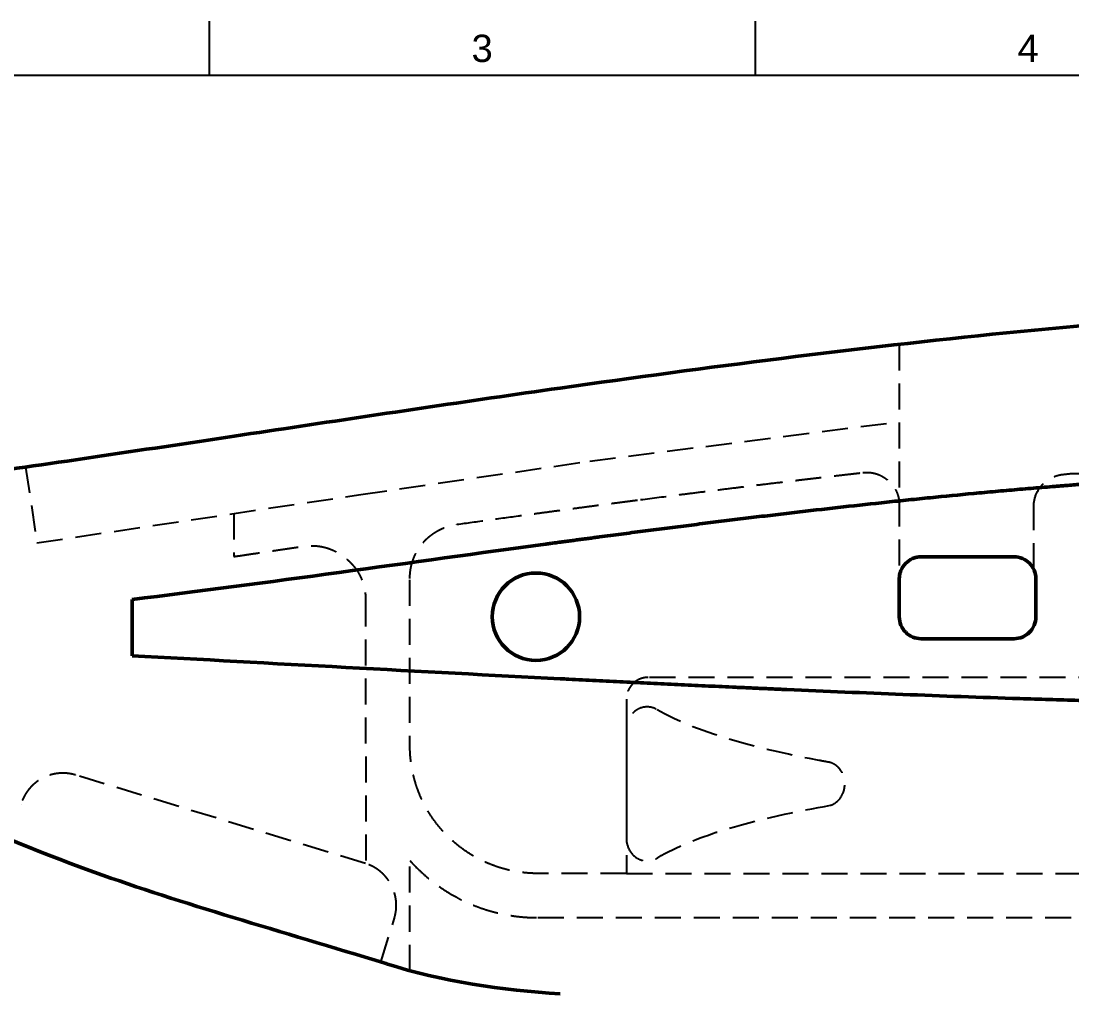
# Model space of a CAD drawing. Header units: millimetres. Extents: x 0 to 420, y 0 to 297.
# Drawn here: x 97.8 to 194, y 202.9 to 292 of the extents above; entities that cross this region are included whole.
import ezdxf
from ezdxf.enums import TextEntityAlignment as Align

# ---------------------------------------------------------------- set-up
doc = ezdxf.new("R2010")
doc.units = ezdxf.units.MM
doc.header["$LTSCALE"] = 0.75
doc.linetypes.add('HIDDEN2', pattern=[4.7625, 3.175, -1.5875])
for name, color, linetype, lineweight in [('Border', 7, 'Continuous', 25), ('Sichtbar', 7, 'Continuous', 50), ('Verdeckt', 7, 'HIDDEN2', 25)]:
    doc.layers.add(name, color=color, linetype=linetype, lineweight=lineweight)
doc.styles.add('FusionTitle', font='arial.ttf')

# ---------------------------------------------------------------- blocks, each defined once
blk = doc.blocks.new('ISO_A3_SHEET')
at = {"layer": 'Border'}
for p, q in [((115, 292), (115, 287)), ((165, 292), (165, 287)), ((410, 287), (20, 287))]:
    blk.add_line(p, q, dxfattribs=at)
at = {"layer": 'Border', "style": 'FusionTitle'}
for s, p in [('3', (140, 289.5)), ('4', (190, 289.5))]:
    blk.add_text(s, height=2.5, dxfattribs=at).set_placement(p, align=Align.MIDDLE)

msp = doc.modelspace()

# ---------------------------------------------------------------- linework, layer by layer
at = {"layer": 'Sichtbar', "extrusion": (0, 1, 2.967e-13)}
for p, q in [((188.704, 242.943, 9.494), (180.204, 242.942, 9.494)), ((178.204, 240.945, 9.494), (178.204, 237.442, 9.494)), ((190.704, 237.55, 9.494), (190.704, 240.943, 9.494)), ((190.704, 237.443, 9.494), (190.704, 237.55, 9.494)), ((180.205, 235.442, 9.494), (188.705, 235.443, 9.494))]:
    msp.add_line(p, q, dxfattribs=at)
at = {"layer": 'Sichtbar'}
msp.add_circle((144.926, 237.457, 9.494), 4, dxfattribs=at)
for points in [[(229.477, 266.157, 14.494), (201.906, 265.486, 14.494), (173.919, 262.181, 14.494), (147.144, 258.391, 14.494)], [(145.805, 244.101, 14.494), (133.928, 242.5, 14.472), (119.927, 240.481, 14.182), (107.967, 239.035, 13.105)], [(107.967, 239.035, 13.105), (107.967, 237.318, 13.105), (107.967, 235.601, 13.105), (107.967, 233.885, 13.105)], [(107.967, 233.885, 13.105), (120.259, 233.21, 14.212), (134.775, 232.406, 14.494), (147.147, 231.777, 14.494)], [(147.15, 202.912, 14.494), (141.845, 203.281, 14.494), (136.326, 204.039, 14.438), (131.237, 205.681, 14.316)]]:
    msp.add_open_spline(points, degree=3, dxfattribs=at)
for points, knots in [([(81.312, 248.838, 4.498), (81.312, 248.838, 4.858), (81.383, 248.847, 5.205), (81.665, 248.884, 5.899), (81.879, 248.911, 6.227), (82.514, 248.994, 6.973), (82.994, 249.056, 7.362), (84.472, 249.251, 8.355), (85.675, 249.411, 8.891), (89.777, 249.964, 10.423), (93.53, 250.489, 11.195), (104.475, 252.057, 13.012), (114.005, 253.493, 13.658), (130.123, 255.914, 14.366), (138.777, 257.207, 14.494), (147.144, 258.391, 14.494)], [0, 0, 0, 0, 0.216363, 0.216363, 0.44986, 0.44986, 0.806166, 0.806166, 1.526382, 1.526382, 3.46699, 3.46699, 8.309214, 8.309214, 13.420695, 13.420695, 13.420695, 13.420695]), ([(147.145, 244.281, 14.494), (147.193, 244.287, 14.494), (147.323, 244.305, 14.494), (147.535, 244.333, 14.494), (147.864, 244.377, 14.494), (148.277, 244.433, 14.494), (148.771, 244.499, 14.494), (149.266, 244.565, 14.494), (149.761, 244.63, 14.494), (150.255, 244.696, 14.494), (150.915, 244.783, 14.494), (151.741, 244.892, 14.494), (152.731, 245.022, 14.494), (153.722, 245.152, 14.494), (154.712, 245.281, 14.494), (155.704, 245.409, 14.494), (156.695, 245.536, 14.494), (158.017, 245.705, 14.494), (159.671, 245.915, 14.494), (161.656, 246.163, 14.494), (163.642, 246.407, 14.494), (165.628, 246.648, 14.494), (167.615, 246.884, 14.494), (170.266, 247.194, 14.494), (173.579, 247.569, 14.494), (176.895, 247.928, 14.494), (179.548, 248.204, 14.494), (182.2, 248.472, 14.494), (184.853, 248.727, 14.494), (187.506, 248.97, 14.494), (189.163, 249.116, 14.494), (190.49, 249.229, 14.494), (191.484, 249.312, 14.494), (192.313, 249.38, 14.494), (192.976, 249.433, 14.494), (193.527, 249.477, 14.494), (194.134, 249.524, 14.494), (195.025, 249.592, 14.494), (196.154, 249.676, 14.494), (197.526, 249.773, 14.494), (199.398, 249.9, 14.494), (201.79, 250.049, 14.494), (204.715, 250.212, 14.494), (207.708, 250.355, 14.494), (210.759, 250.478, 14.494), (213.859, 250.576, 14.494), (217.001, 250.648, 14.494), (220.174, 250.691, 14.494), (223.371, 250.701, 14.494), (226.581, 250.677, 14.494), (229.797, 250.615, 14.494), (233.01, 250.514, 14.494), (236.21, 250.369, 14.494), (239.39, 250.18, 14.494), (242.539, 249.942, 14.494), (245.649, 249.653, 14.494), (248.712, 249.311, 14.494), (251.228, 248.978, 14.494), (253.211, 248.682, 14.494), (254.673, 248.445, 14.494), (256.117, 248.193, 14.494), (257.541, 247.925, 14.494), (258.945, 247.642, 14.494), (260.326, 247.342, 14.494), (261.685, 247.025, 14.494), (263.019, 246.691, 14.494), (264.328, 246.34, 14.494), (265.19, 246.092, 14.494), (265.617, 245.964, 14.494)], [0.270529, 0.270529, 0.270529, 0.270529, 0.299223, 0.349106, 0.398993, 0.498776, 0.598573, 0.698383, 0.798206, 0.898041, 0.997888, 1.197617, 1.397391, 1.597206, 1.79706, 1.996951, 2.196875, 2.39683, 2.796822, 3.196907, 3.597065, 3.997275, 4.397517, 4.797772, 5.598241, 6.398534, 6.798569, 7.198506, 7.998018, 8.397562, 8.796942, 8.996567, 9.196145, 9.395675, 9.495421, 9.595155, 9.727357, 9.860804, 10.131319, 10.406476, 10.686052, 11.257576, 11.844117, 12.443907, 13.055189, 13.676212, 14.305235, 14.94053, 15.58038, 16.223083, 16.866954, 17.510326, 18.151555, 18.789024, 19.421142, 20.046357, 20.663158, 21.270081, 21.569403, 21.865734, 22.15891, 22.448773, 22.735169, 23.017951, 23.29698, 23.572124, 23.843259, 24.110272, 24.110272, 24.110272, 24.110272]), ([(145.805, 244.101, 14.494), (145.806, 244.101, 14.494), (145.807, 244.101, 14.494), (145.809, 244.101, 14.494), (145.814, 244.102, 14.494), (145.82, 244.103, 14.494), (145.828, 244.104, 14.494), (145.838, 244.105, 14.494), (145.851, 244.107, 14.494), (145.872, 244.11, 14.494), (145.898, 244.113, 14.494), (145.928, 244.118, 14.494), (145.959, 244.122, 14.494), (146, 244.127, 14.494), (146.052, 244.134, 14.494), (146.114, 244.142, 14.494), (146.196, 244.154, 14.494), (146.299, 244.167, 14.494), (146.423, 244.184, 14.494), (146.546, 244.201, 14.494), (146.67, 244.217, 14.494), (146.834, 244.239, 14.494), (146.993, 244.261, 14.494), (147.11, 244.276, 14.494), (147.145, 244.281, 14.494)], [0, 0, 0, 0, 0.0003891, 0.0007786, 0.0015577, 0.0031158, 0.0046739, 0.006232, 0.0093483, 0.0124645, 0.0186971, 0.0249297, 0.0311624, 0.0373952, 0.0498609, 0.0623268, 0.074793, 0.099726, 0.1246599, 0.1495947, 0.1745305, 0.1994671, 0.2493432, 0.2705294, 0.2705294, 0.2705294, 0.2705294]), ([(180.204, 242.942, 9.494), (180.068, 242.942, 9.494), (179.932, 242.928, 9.494), (179.665, 242.873, 9.494), (179.535, 242.831, 9.494), (179.169, 242.672, 9.494), (178.95, 242.52, 9.494), (178.588, 242.145, 9.494), (178.445, 241.926, 9.494), (178.233, 241.4, 9.494), (178.204, 241.139, 9.494), (178.204, 240.945, 9.494)], [-0.4168823, -0.4168823, -0.4168823, -0.4168823, -0.3653815, -0.3653815, -0.3138554, -0.3138554, -0.2142864, -0.2142864, -0.1164629, -0.1164629, 0, 0, 0, 0]), ([(190.704, 240.943, 9.494), (190.704, 241.207, 9.494), (190.652, 241.466, 9.494), (190.45, 241.951, 9.494), (190.301, 242.172, 9.494), (189.932, 242.54, 9.494), (189.715, 242.686, 9.494), (189.233, 242.89, 9.494), (188.973, 242.942, 9.494), (188.708, 242.943, 9.494), (188.704, 242.943, 9.494), (188.704, 242.943, 9.494), (188.704, 242.943, 9.494), (188.704, 242.943, 9.494), (188.704, 242.943, 9.494), (188.704, 242.943, 9.494), (188.704, 242.943, 9.494), (188.704, 242.943, 9.494)], [-0.5099413, -0.5099413, -0.5099413, -0.5099413, -0.382187, -0.382187, -0.2543902, -0.2543902, -0.1286763, -0.1286763, -0.0002167, -0.0002167, -0.0000232, -0.0000232, -0.0000168, -0.0000168, -0.0000058, -0.0000058, 0, 0, 0, 0]), ([(178.204, 237.442, 9.494), (178.204, 237.178, 9.494), (178.256, 236.919, 9.494), (178.458, 236.433, 9.494), (178.607, 236.212, 9.494), (178.976, 235.844, 9.494), (179.193, 235.698, 9.494), (179.675, 235.495, 9.494), (179.935, 235.442, 9.494), (180.201, 235.442, 9.494), (180.204, 235.442, 9.494), (180.204, 235.442, 9.494), (180.204, 235.442, 9.494), (180.205, 235.442, 9.494), (180.205, 235.442, 9.494), (180.205, 235.442, 9.494), (180.205, 235.442, 9.494), (180.205, 235.442, 9.494)], [-0.6354523, -0.6354523, -0.6354523, -0.6354523, -0.4762646, -0.4762646, -0.3170208, -0.3170208, -0.1603722, -0.1603722, -0.0002995, -0.0002995, -0.0000585, -0.0000585, -0.0000186, -0.0000186, -0.0000057, -0.0000057, 0, 0, 0, 0]), ([(188.705, 235.443, 9.494), (188.968, 235.443, 9.494), (189.227, 235.494, 9.494), (189.713, 235.697, 9.494), (189.934, 235.845, 9.494), (190.302, 236.214, 9.494), (190.448, 236.431, 9.494), (190.651, 236.913, 9.494), (190.704, 237.173, 9.494), (190.704, 237.439, 9.494), (190.704, 237.442, 9.494), (190.704, 237.443, 9.494), (190.704, 237.443, 9.494), (190.704, 237.443, 9.494), (190.704, 237.443, 9.494), (190.704, 237.443, 9.494), (190.704, 237.443, 9.494), (190.704, 237.443, 9.494)], [-0.5986098, -0.5986098, -0.5986098, -0.5986098, -0.4486872, -0.4486872, -0.29868, -0.29868, -0.1511159, -0.1511159, -0.0002995, -0.0002995, -0.0000586, -0.0000586, -0.0000186, -0.0000186, -0.0000057, -0.0000057, 0, 0, 0, 0]), ([(275.53, 232.6, 14.494), (275.53, 232.6, 14.494), (275.53, 232.6, 14.494), (275.529, 232.6, 14.494), (275.529, 232.6, 14.494), (275.529, 232.599, 14.494), (275.528, 232.599, 14.494), (275.527, 232.599, 14.494), (275.526, 232.599, 14.494), (275.525, 232.598, 14.494), (275.523, 232.598, 14.494), (275.52, 232.597, 14.494), (275.518, 232.597, 14.494), (275.515, 232.596, 14.494), (275.511, 232.595, 14.494), (275.506, 232.594, 14.494), (275.5, 232.592, 14.494), (275.492, 232.59, 14.494), (275.483, 232.588, 14.494), (275.474, 232.585, 14.494), (275.464, 232.583, 14.494), (275.452, 232.58, 14.494), (275.436, 232.575, 14.494), (275.417, 232.571, 14.494), (275.398, 232.566, 14.494), (275.38, 232.561, 14.494), (275.361, 232.556, 14.494), (275.335, 232.55, 14.494), (275.304, 232.542, 14.494), (275.265, 232.532, 14.494), (275.227, 232.523, 14.494), (275.189, 232.513, 14.494), (275.137, 232.5, 14.494), (275.072, 232.485, 14.494), (274.994, 232.466, 14.494), (274.915, 232.447, 14.494), (274.836, 232.428, 14.494), (274.756, 232.409, 14.494), (274.675, 232.391, 14.494), (274.567, 232.366, 14.494), (274.43, 232.335, 14.494), (274.264, 232.299, 14.494), (274.096, 232.262, 14.494), (273.926, 232.227, 14.494), (273.754, 232.191, 14.494), (273.52, 232.144, 14.494), (273.223, 232.085, 14.494), (272.86, 232.017, 14.494), (272.489, 231.949, 14.494), (272.111, 231.883, 14.494), (271.725, 231.818, 14.494), (271.332, 231.754, 14.494), (270.932, 231.691, 14.494), (270.385, 231.608, 14.494), (269.684, 231.507, 14.494), (268.825, 231.392, 14.494), (267.943, 231.28, 14.494), (267.038, 231.173, 14.494), (266.112, 231.07, 14.494), (265.168, 230.971, 14.494), (264.206, 230.876, 14.494), (263.227, 230.785, 14.494), (261.896, 230.667, 14.494), (260.203, 230.53, 14.494), (258.145, 230.381, 14.494), (256.059, 230.245, 14.494), (253.959, 230.122, 14.494), (251.856, 230.011, 14.494), (249.764, 229.912, 14.494), (247.694, 229.824, 14.494), (245.659, 229.746, 14.494), (243.67, 229.678, 14.494), (241.741, 229.619, 14.494), (239.884, 229.568, 14.494), (238.111, 229.526, 14.494), (236.434, 229.49, 14.494), (235.103, 229.466, 14.494), (234.095, 229.449, 14.494), (233.386, 229.438, 14.494), (232.815, 229.43, 14.494), (232.376, 229.424, 14.494), (231.942, 229.419, 14.494), (231.396, 229.412, 14.494), (230.514, 229.403, 14.494), (229.411, 229.392, 14.494), (228.085, 229.382, 14.494), (226.314, 229.372, 14.494), (224.097, 229.364, 14.494), (221.432, 229.365, 14.494), (218.762, 229.374, 14.494), (215.193, 229.397, 14.494), (210.724, 229.446, 14.494), (205.354, 229.535, 14.494), (199.979, 229.651, 14.494), (194.604, 229.792, 14.494), (187.453, 230.009, 14.494), (178.554, 230.33, 14.494), (171.447, 230.629, 14.494), (167.908, 230.785, 14.494)], [0, 0, 0, 0, 0.00003, 0.00006, 0.00012, 0.00024, 0.000361, 0.000481, 0.000721, 0.000962, 0.001443, 0.001925, 0.002406, 0.002888, 0.003851, 0.004815, 0.00578, 0.00771, 0.009642, 0.011575, 0.01351, 0.015447, 0.019326, 0.023212, 0.027105, 0.031004, 0.034911, 0.038824, 0.04667, 0.054544, 0.062444, 0.070372, 0.078326, 0.094316, 0.110412, 0.126615, 0.142924, 0.159339, 0.175858, 0.192483, 0.226043, 0.260015, 0.294396, 0.329182, 0.364368, 0.399951, 0.472288, 0.546161, 0.621535, 0.698378, 0.776653, 0.856327, 0.937365, 1.019729, 1.188299, 1.36175, 1.539792, 1.722132, 1.908474, 2.098524, 2.291983, 2.488553, 2.687932, 3.093918, 3.507524, 3.926327, 4.347893, 4.769782, 5.189552, 5.604755, 6.01294, 6.411654, 6.798442, 7.170846, 7.526408, 7.862668, 8.177165, 8.325483, 8.467437, 8.602719, 8.667762, 8.731021, 8.863162, 8.995399, 9.260149, 9.525257, 9.790706, 10.322565, 10.855602, 11.38969, 11.924703, 12.996991, 14.07144, 15.147017, 16.222679, 17.297379, 19.439665, 21.565389, 21.565389, 21.565389, 21.565389]), ([(131.237, 205.681, 14.316), (131.231, 205.683, 14.316), (131.198, 205.693, 14.315), (121.484, 208.677, 14.08), (112.561, 211.168, 13.63), (98.419, 216.239, 12.109), (94.428, 218.047, 11.376), (89.473, 220.398, 10.223), (87.591, 221.368, 9.649), (85.095, 222.701, 8.624), (84.036, 223.285, 8.107), (82.686, 224.046, 7.112), (82.199, 224.325, 6.67), (81.69, 224.62, 5.911), (81.556, 224.698, 5.656), (81.366, 224.808, 5.096), (81.315, 224.838, 4.802), (81.314, 224.838, 4.498)], [0, 0, 0, 0, 0.003958, 0.003958, 0.381482, 0.381482, 0.665043, 0.665043, 0.89835, 0.89835, 1.048459, 1.048459, 1.132632, 1.132632, 1.17033, 1.17033, 1.208952, 1.208952, 1.208952, 1.208952])]:
    msp.add_open_spline(points, degree=3, knots=knots, dxfattribs=at)
at = {"layer": 'Sichtbar', "extrusion": (1.148e-12, 2.49501e-11, -1)}
msp.add_open_spline([(167.908, 230.785, 14.494), (167.906, 230.785, 14.494), (167.903, 230.785, 14.494), (167.896, 230.785, 14.494), (167.885, 230.786, 14.494), (167.869, 230.787, 14.494), (167.849, 230.788, 14.494), (167.823, 230.789, 14.494), (167.791, 230.79, 14.494), (167.739, 230.792, 14.494), (167.674, 230.795, 14.494), (167.596, 230.799, 14.494), (167.518, 230.802, 14.494), (167.414, 230.807, 14.494), (167.284, 230.813, 14.494), (167.128, 230.819, 14.494), (166.92, 230.829, 14.494), (166.66, 230.84, 14.494), (166.348, 230.854, 14.494), (166.036, 230.868, 14.494), (165.724, 230.882, 14.494), (165.308, 230.901, 14.494), (164.788, 230.925, 14.494), (164.164, 230.953, 14.494), (163.54, 230.981, 14.494), (162.708, 231.02, 14.494), (161.667, 231.068, 14.494), (160.419, 231.126, 14.494), (159.17, 231.185, 14.494), (157.922, 231.244, 14.494), (156.673, 231.304, 14.494), (155.008, 231.385, 14.494), (152.926, 231.487, 14.494), (150.428, 231.611, 14.494), (148.502, 231.708, 14.494), (147.408, 231.763, 14.494), (147.147, 231.777, 14.494)], degree=3, knots=[0, 0, 0, 0, 0.000975, 0.001951, 0.003902, 0.007805, 0.011708, 0.015611, 0.023417, 0.031223, 0.046835, 0.062447, 0.078059, 0.093671, 0.124896, 0.156122, 0.187348, 0.249802, 0.312258, 0.374716, 0.437176, 0.499638, 0.624568, 0.749507, 0.874453, 0.999407, 1.249337, 1.499295, 1.74928, 1.999291, 2.249326, 2.499384, 2.999562, 3.499815, 4.000129, 4.156934, 4.156934, 4.156934, 4.156934], dxfattribs=at)
at = {"layer": 'Verdeckt', "extrusion": (0, 1, 2.967e-13)}
for p, q in [((178.202, 262.395, -2.006), (178.204, 240.945, -2.006)), ((149.864, 251.7, -7.006), (178.202, 255.312, -7.006)), ((128.906, 248.643, -7.006), (149.864, 251.7, -7.006)), ((149.864, 251.7, -7.006), (149.864, 251.7, -7.006)), ((149.864, 251.7, -7.006), (149.864, 251.7, -7.006)), ((98.199, 251.158, -7.006), (99.234, 244.22, -7.006)), ((194.014, 250.58, -2.006), (220.981, 250.583, -2.006)), ((99.234, 244.22, -7.006), (128.906, 248.643, -7.006)), ((128.906, 248.643, -7.006), (128.906, 248.643, -7.006)), ((190.509, 241.804, -2.006), (190.508, 247.505, -2.006)), ((117.268, 246.908, -12.006), (117.269, 242.964, -12.006)), ((129.334, 238.954, -12.006), (129.337, 214.849, -12.006)), ((153.208, 229.9, -0.256), (153.21, 213.95, -0.256)), ((129.31, 214.857, -4.506), (102.769, 222.961, -4.506)), ((133.388, 205.045, -12.006), (133.387, 215.122, -12.006)), ((130.738, 205.835, -4.506), (131.968, 209.864, -4.506)), ((145.112, 209.9, -12.006), (315.804, 209.918, -12.006))]:
    msp.add_line(p, q, dxfattribs=at)
at = {"layer": 'Verdeckt'}
for points, knots in [([(154.506, 248.175, -12.006), (155.635, 248.321, -12.006), (157.331, 248.538, -12.006), (159.591, 248.823, -12.006), (161.287, 249.035, -12.006), (162.984, 249.245, -12.006), (164.68, 249.453, -12.006), (166.377, 249.658, -12.006), (167.791, 249.828, -12.006), (168.923, 249.962, -12.006), (169.772, 250.062, -12.006), (170.621, 250.162, -12.006), (171.328, 250.244, -12.006), (171.894, 250.31, -12.006), (172.318, 250.359, -12.006), (172.743, 250.408, -12.006), (173.167, 250.457, -12.006), (173.521, 250.497, -12.006), (173.804, 250.529, -12.006), (174.017, 250.554, -12.006), (174.193, 250.574, -12.006), (174.335, 250.59, -12.006), (174.441, 250.602, -12.006), (174.547, 250.614, -12.006), (174.636, 250.624, -12.006), (174.706, 250.632, -12.006), (174.751, 250.637, -12.006), (174.786, 250.641, -12.006), (174.813, 250.644, -12.006), (174.835, 250.647, -12.006), (174.85, 250.648, -12.006), (174.859, 250.649, -12.006), (174.863, 250.65, -12.006), (174.866, 250.65, -12.006)], [-4.10205, -4.10205, -4.10205, -4.10205, -3.418474, -3.076659, -2.734831, -2.392991, -2.051142, -1.709286, -1.367427, -1.196497, -1.025567, -0.854637, -0.683707, -0.598243, -0.512778, -0.427314, -0.341851, -0.256387, -0.213656, -0.170924, -0.128193, -0.106827, -0.085462, -0.064096, -0.042731, -0.032048, -0.021365, -0.016024, -0.010682, -0.005341, -0.00267, -0.001335, 0, 0, 0, 0]), ([(174.866, 250.65, -12.006), (174.974, 250.662, -12.006), (175.188, 250.676, -12.006), (175.507, 250.665, -12.006), (175.817, 250.62, -12.006), (176.117, 250.542, -12.006), (176.407, 250.432, -12.006), (176.686, 250.29, -12.006), (176.953, 250.115, -12.006), (177.205, 249.911, -12.006), (177.399, 249.72, -12.006), (177.54, 249.559, -12.006), (177.637, 249.434, -12.006), (177.727, 249.306, -12.006), (177.81, 249.174, -12.006), (177.884, 249.039, -12.006), (177.951, 248.9, -12.006), (178.01, 248.757, -12.006), (178.062, 248.611, -12.006), (178.105, 248.462, -12.006), (178.141, 248.309, -12.006), (178.164, 248.18, -12.006), (178.179, 248.075, -12.006), (178.188, 247.996, -12.006), (178.195, 247.915, -12.006), (178.199, 247.848, -12.006), (178.201, 247.793, -12.006), (178.202, 247.752, -12.006), (178.203, 247.711, -12.006), (178.203, 247.681, -12.006), (178.203, 247.66, -12.006), (178.203, 247.643, -12.006), (178.203, 247.615, -12.006), (178.203, 247.557, -12.006), (178.203, 247.47, -12.006), (178.203, 247.395, -12.006), (178.203, 247.356, -12.006)], [-2.602918, -2.602918, -2.602918, -2.602918, -2.537636, -2.474125, -2.41182, -2.350126, -2.288429, -2.226114, -2.162583, -2.097271, -2.031961, -1.999999, -1.968415, -1.937135, -1.906085, -1.87519, -1.844372, -1.813554, -1.78266, -1.75161, -1.720331, -1.688747, -1.672817, -1.656784, -1.640639, -1.624374, -1.616194, -1.60798, -1.599733, -1.59145, -1.590297, -1.586885, -1.581287, -1.573577, -1.552111, -1.52867, -1.52867, -1.52867, -1.52867]), ([(190.508, 247.505, -2.006), (190.508, 247.907, -2.006), (190.587, 248.303, -2.006), (190.894, 249.032, -2.006), (191.113, 249.358, -2.006), (191.631, 249.874, -2.006), (191.913, 250.072, -2.006), (192.378, 250.291, -2.006), (192.538, 250.351, -2.006), (192.786, 250.419, -2.006), (192.869, 250.438, -2.006), (192.995, 250.461, -2.006), (193.037, 250.468, -2.006), (193.1, 250.477, -2.006), (193.122, 250.48, -2.006), (193.153, 250.484, -2.006), (193.164, 250.485, -2.006), (193.18, 250.487, -2.006), (193.185, 250.488, -2.006), (193.193, 250.488, -2.006), (193.196, 250.489, -2.006), (193.2, 250.489, -2.006), (193.201, 250.489, -2.006), (193.204, 250.489, -2.006), (193.205, 250.489, -2.006), (193.206, 250.49, -2.006)], [0, 0, 0, 0, 0.2414898, 0.2414898, 0.4749457, 0.4749457, 0.680674, 0.680674, 0.7833306, 0.7833306, 0.8346179, 0.8346179, 0.8602569, 0.8602569, 0.8730759, 0.8730759, 0.8794854, 0.8794854, 0.88269, 0.88269, 0.8842933, 0.8842933, 0.8850889, 0.8850889, 0.8858623, 0.8858623, 0.8858623, 0.8858623]), ([(193.206, 250.49, -2.006), (193.341, 250.503, -2.006), (193.476, 250.518, -2.006), (193.745, 250.548, -2.006), (193.88, 250.564, -2.006), (194.014, 250.58, -2.006)], [0, 0, 0, 0, 0.0813035, 0.0813035, 0.1625094, 0.1625094, 0.1625094, 0.1625094]), ([(235.928, 249.785, -0.256), (235.929, 246.702, -0.256), (235.929, 243.619, -0.256), (235.93, 239.093, -0.256), (235.954, 238.621, -0.256), (235.493, 236.703, -0.256), (235.075, 235.803, -0.256), (233.92, 234.216, -0.256), (233.193, 233.541, -0.256), (231.536, 232.515, -0.256), (230.622, 232.17, -0.256), (228.961, 231.893, -0.256), (228.678, 231.909, -0.256), (219.426, 231.908, -0.256), (211.399, 231.907, -0.256), (187.317, 231.904, -0.256), (171.263, 231.902, -0.256), (155.208, 231.901, -0.256)], [-21.398166, -21.398166, -21.398166, -21.398166, -19.224817, -19.224817, -18.207371, -18.207371, -17.193112, -17.193112, -16.183002, -16.183002, -15.183631, -15.183631, -14.44902, -14.44902, -9.63268, -9.63268, 0, 0, 0, 0]), ([(137.693, 245.915, -12.006), (138.627, 246.045, -12.006), (140.494, 246.303, -12.006), (142.828, 246.623, -12.006), (144.696, 246.877, -12.006), (146.097, 247.066, -12.006), (147.498, 247.254, -12.006), (148.666, 247.41, -12.006), (149.6, 247.534, -12.006), (150.3, 247.627, -12.006), (151.001, 247.719, -12.006), (151.702, 247.811, -12.006), (152.286, 247.887, -12.006), (152.753, 247.948, -12.006), (153.104, 247.994, -12.006), (153.396, 248.032, -12.006), (153.629, 248.062, -12.006), (153.805, 248.085, -12.006), (153.98, 248.107, -12.006), (154.126, 248.126, -12.006), (154.243, 248.141, -12.006), (154.316, 248.151, -12.006), (154.374, 248.158, -12.006), (154.418, 248.164, -12.006), (154.454, 248.169, -12.006), (154.48, 248.172, -12.006), (154.495, 248.174, -12.006), (154.502, 248.175, -12.006), (154.506, 248.175, -12.006)], [-3.392694, -3.392694, -3.392694, -3.392694, -2.827274, -2.261815, -1.979078, -1.696339, -1.413601, -1.130865, -0.989499, -0.848134, -0.706772, -0.565412, -0.424054, -0.353376, -0.282699, -0.212023, -0.176685, -0.141348, -0.10601, -0.070673, -0.053005, -0.035336, -0.026502, -0.017668, -0.008834, -0.004417, -0.002208, 0, 0, 0, 0]), ([(133.384, 240.962, -12.006), (133.384, 241.066, -12.006), (133.39, 241.273, -12.006), (133.418, 241.579, -12.006), (133.464, 241.881, -12.006), (133.527, 242.176, -12.006), (133.608, 242.465, -12.006), (133.705, 242.747, -12.006), (133.817, 243.02, -12.006), (133.946, 243.286, -12.006), (134.089, 243.542, -12.006), (134.247, 243.789, -12.006), (134.419, 244.026, -12.006), (134.604, 244.252, -12.006), (134.802, 244.466, -12.006), (135.013, 244.669, -12.006), (135.235, 244.86, -12.006), (135.47, 245.037, -12.006), (135.715, 245.201, -12.006), (135.927, 245.325, -12.006), (136.102, 245.418, -12.006), (136.236, 245.483, -12.006), (136.372, 245.545, -12.006), (136.511, 245.603, -12.006), (136.651, 245.656, -12.006), (136.77, 245.698, -12.006), (136.867, 245.729, -12.006), (136.939, 245.751, -12.006), (137.013, 245.772, -12.006), (137.086, 245.793, -12.006), (137.161, 245.812, -12.006), (137.235, 245.83, -12.006), (137.298, 245.844, -12.006), (137.348, 245.855, -12.006), (137.386, 245.862, -12.006), (137.424, 245.87, -12.006), (137.462, 245.877, -12.006), (137.494, 245.883, -12.006), (137.52, 245.887, -12.006), (137.539, 245.891, -12.006), (137.558, 245.894, -12.006), (137.577, 245.897, -12.006), (137.597, 245.9, -12.006), (137.613, 245.903, -12.006), (137.626, 245.905, -12.006), (137.635, 245.906, -12.006), (137.645, 245.908, -12.006), (137.653, 245.909, -12.006), (137.659, 245.91, -12.006), (137.664, 245.911, -12.006), (137.669, 245.911, -12.006), (137.674, 245.912, -12.006), (137.678, 245.913, -12.006), (137.681, 245.913, -12.006), (137.684, 245.913, -12.006), (137.686, 245.914, -12.006), (137.687, 245.914, -12.006), (137.689, 245.914, -12.006), (137.69, 245.914, -12.006), (137.691, 245.914, -12.006), (137.692, 245.914, -12.006), (137.692, 245.914, -12.006), (137.693, 245.915, -12.006), (137.693, 245.915, -12.006), (137.693, 245.915, -12.006), (137.693, 245.915, -12.006), (137.693, 245.915, -12.006), (137.693, 245.915, -12.006), (137.693, 245.915, -12.006)], [-1.433474, -1.433474, -1.433474, -1.433474, -1.371145, -1.30957, -1.248647, -1.188284, -1.128396, -1.068907, -1.009746, -0.950849, -0.892156, -0.833613, -0.775169, -0.716773, -0.658377, -0.599932, -0.54139, -0.482698, -0.4238, -0.364639, -0.334936, -0.305142, -0.275248, -0.245246, -0.215124, -0.184873, -0.169695, -0.154481, -0.139229, -0.123937, -0.108605, -0.09323, -0.077811, -0.070085, -0.062347, -0.054597, -0.046835, -0.039061, -0.035169, -0.031274, -0.027376, -0.023475, -0.019571, -0.015663, -0.013708, -0.011752, -0.009796, -0.007838, -0.006859, -0.00588, -0.0049, -0.003921, -0.002941, -0.002451, -0.001961, -0.001471, -0.001225, -0.00098, -0.000735, -0.00049, -0.000368, -0.000245, -0.000184, -0.000122, -0.000061, -0.00003, -0.000015, 0, 0, 0, 0]), ([(117.269, 242.964, -12.006), (117.533, 243.003, -12.006), (118.061, 243.082, -12.006), (118.854, 243.2, -12.006), (119.515, 243.298, -12.006), (120.043, 243.376, -12.006), (120.439, 243.435, -12.006), (120.836, 243.493, -12.006), (121.232, 243.552, -12.006), (121.628, 243.61, -12.006), (121.959, 243.659, -12.006), (122.223, 243.697, -12.006), (122.421, 243.726, -12.006), (122.619, 243.756, -12.006), (122.818, 243.785, -12.006), (122.983, 243.809, -12.006), (123.115, 243.828, -12.006), (123.214, 243.843, -12.006), (123.313, 243.857, -12.006), (123.396, 243.869, -12.006), (123.462, 243.879, -12.006), (123.511, 243.886, -12.006), (123.552, 243.892, -12.006), (123.585, 243.897, -12.006), (123.608, 243.9, -12.006), (123.628, 243.903, -12.006), (123.651, 243.906, -12.006), (123.68, 243.91, -12.006), (123.715, 243.915, -12.006), (123.761, 243.921, -12.006), (123.818, 243.927, -12.006), (123.888, 243.934, -12.006), (123.957, 243.94, -12.006), (124.048, 243.947, -12.006), (124.162, 243.954, -12.006), (124.298, 243.958, -12.006), (124.433, 243.959, -12.006), (124.568, 243.956, -12.006), (124.746, 243.947, -12.006), (124.966, 243.927, -12.006), (125.227, 243.889, -12.006), (125.485, 243.837, -12.006), (125.739, 243.771, -12.006), (125.988, 243.691, -12.006), (126.233, 243.596, -12.006), (126.474, 243.488, -12.006), (126.711, 243.365, -12.006), (126.942, 243.229, -12.006), (127.169, 243.079, -12.006), (127.39, 242.915, -12.006), (127.605, 242.738, -12.006), (127.811, 242.551, -12.006), (128.005, 242.356, -12.006), (128.187, 242.153, -12.006), (128.355, 241.944, -12.006), (128.511, 241.728, -12.006), (128.653, 241.505, -12.006), (128.782, 241.276, -12.006), (128.898, 241.041, -12.006), (128.983, 240.84, -12.006), (129.044, 240.677, -12.006), (129.087, 240.552, -12.006), (129.126, 240.427, -12.006), (129.162, 240.299, -12.006), (129.195, 240.171, -12.006), (129.224, 240.041, -12.006), (129.25, 239.91, -12.006), (129.269, 239.799, -12.006), (129.282, 239.71, -12.006), (129.291, 239.643, -12.006), (129.299, 239.576, -12.006), (129.307, 239.508, -12.006), (129.313, 239.44, -12.006), (129.318, 239.383, -12.006), (129.321, 239.337, -12.006), (129.323, 239.302, -12.006), (129.325, 239.268, -12.006), (129.327, 239.233, -12.006), (129.329, 239.199, -12.006), (129.33, 239.164, -12.006), (129.331, 239.135, -12.006), (129.332, 239.112, -12.006), (129.332, 239.094, -12.006), (129.333, 239.077, -12.006), (129.333, 239.059, -12.006), (129.333, 239.045, -12.006), (129.334, 239.033, -12.006), (129.334, 239.024, -12.006), (129.334, 239.015, -12.006), (129.334, 239.007, -12.006), (129.334, 238.998, -12.006), (129.334, 238.99, -12.006), (129.334, 238.985, -12.006), (129.334, 238.98, -12.006), (129.334, 238.976, -12.006), (129.334, 238.972, -12.006), (129.334, 238.969, -12.006), (129.334, 238.967, -12.006), (129.334, 238.965, -12.006), (129.334, 238.963, -12.006), (129.334, 238.961, -12.006), (129.334, 238.959, -12.006), (129.334, 238.958, -12.006), (129.334, 238.957, -12.006), (129.334, 238.957, -12.006), (129.334, 238.956, -12.006), (129.334, 238.955, -12.006), (129.334, 238.955, -12.006), (129.334, 238.955, -12.006), (129.334, 238.954, -12.006), (129.334, 238.954, -12.006), (129.334, 238.954, -12.006), (129.334, 238.954, -12.006), (129.334, 238.954, -12.006), (129.334, 238.954, -12.006)], [-3.000803, -3.000803, -3.000803, -3.000803, -2.84055, -2.680287, -2.520021, -2.439887, -2.359754, -2.279623, -2.199493, -2.119365, -2.03924, -1.999179, -1.959118, -1.919059, -1.879001, -1.838944, -1.818916, -1.798888, -1.77886, -1.758833, -1.74882, -1.738807, -1.728793, -1.723787, -1.71878, -1.715258, -1.71174, -1.704715, -1.697705, -1.690709, -1.676761, -1.662868, -1.64903, -1.635244, -1.607823, -1.58059, -1.553531, -1.52663, -1.499873, -1.446733, -1.393981, -1.341489, -1.289127, -1.236764, -1.184269, -1.131513, -1.078366, -1.024704, -0.970403, -0.915344, -0.859414, -0.803484, -0.748427, -0.694128, -0.640468, -0.587325, -0.534573, -0.482083, -0.429724, -0.377365, -0.351142, -0.32487, -0.298532, -0.272113, -0.245596, -0.218965, -0.192206, -0.165301, -0.15179, -0.138236, -0.124639, -0.110997, -0.097307, -0.083568, -0.076679, -0.069777, -0.062863, -0.055934, -0.048993, -0.042037, -0.035067, -0.031577, -0.028083, -0.024586, -0.021085, -0.01758, -0.015826, -0.014071, -0.012316, -0.010559, -0.008802, -0.007043, -0.006164, -0.005284, -0.004404, -0.003523, -0.003083, -0.002643, -0.002203, -0.001762, -0.001322, -0.001101, -0.000881, -0.000661, -0.000551, -0.000441, -0.00033, -0.00022, -0.000165, -0.00011, -0.000055, -0.000027, -0.000014, 0, 0, 0, 0]), ([(153.21, 213.95, -12.006), (153.178, 213.95, -12.006), (152.849, 213.95, -12.006), (152.224, 213.95, -12.006), (151.335, 213.95, -12.006), (150.446, 213.95, -12.006), (149.557, 213.95, -12.006), (148.816, 213.95, -12.006), (148.223, 213.95, -12.006), (147.779, 213.95, -12.006), (147.334, 213.95, -12.006), (146.89, 213.95, -12.006), (146.519, 213.95, -12.006), (146.223, 213.95, -12.006), (146.001, 213.95, -12.006), (145.779, 213.95, -12.006), (145.593, 213.95, -12.006), (145.445, 213.95, -12.006), (145.334, 213.95, -12.006), (145.241, 213.95, -12.006), (145.167, 213.95, -12.006), (145.122, 213.95, -12.006), (145.087, 213.95, -12.006), (145.053, 213.95, -12.006), (145.011, 213.95, -12.006), (144.96, 213.95, -12.006), (144.893, 213.951, -12.006), (144.809, 213.953, -12.006), (144.709, 213.956, -12.006), (144.609, 213.96, -12.006), (144.475, 213.966, -12.006), (144.309, 213.976, -12.006), (144.111, 213.991, -12.006), (143.913, 214.009, -12.006), (143.717, 214.031, -12.006), (143.456, 214.064, -12.006), (143.133, 214.113, -12.006), (142.749, 214.185, -12.006), (142.37, 214.27, -12.006), (141.995, 214.366, -12.006), (141.625, 214.474, -12.006), (141.14, 214.634, -12.006), (140.546, 214.863, -12.006), (139.856, 215.181, -12.006), (139.191, 215.543, -12.006), (138.552, 215.945, -12.006), (137.942, 216.386, -12.006), (137.363, 216.864, -12.006), (136.815, 217.378, -12.006), (136.301, 217.925, -12.006), (135.823, 218.505, -12.006), (135.382, 219.115, -12.006), (134.98, 219.753, -12.006), (134.618, 220.418, -12.006), (134.299, 221.108, -12.006), (134.025, 221.822, -12.006), (133.796, 222.557, -12.006), (133.646, 223.184, -12.006), (133.55, 223.695, -12.006), (133.49, 224.083, -12.006), (133.444, 224.475, -12.006), (133.416, 224.805, -12.006), (133.4, 225.07, -12.006), (133.392, 225.271, -12.006), (133.388, 225.438, -12.006), (133.386, 225.555, -12.006), (133.386, 225.623, -12.006), (133.386, 225.663, -12.006), (133.386, 225.706, -12.006), (133.386, 225.763, -12.006), (133.386, 225.857, -12.006), (133.385, 225.985, -12.006), (133.385, 226.147, -12.006), (133.385, 226.34, -12.006), (133.385, 226.563, -12.006), (133.385, 226.916, -12.006), (133.385, 227.418, -12.006), (133.385, 228.089, -12.006), (133.385, 228.839, -12.006), (133.385, 229.655, -12.006), (133.385, 230.524, -12.006), (133.385, 231.433, -12.006), (133.385, 232.369, -12.006), (133.385, 233.318, -12.006), (133.385, 234.267, -12.006), (133.384, 235.202, -12.006), (133.384, 236.111, -12.006), (133.384, 236.981, -12.006), (133.384, 237.674, -12.006), (133.384, 238.199, -12.006), (133.384, 238.567, -12.006), (133.384, 238.914, -12.006), (133.384, 239.24, -12.006), (133.384, 239.543, -12.006), (133.384, 239.821, -12.006), (133.384, 240.072, -12.006), (133.384, 240.264, -12.006), (133.384, 240.403, -12.006), (133.384, 240.496, -12.006), (133.384, 240.581, -12.006), (133.384, 240.658, -12.006), (133.384, 240.727, -12.006), (133.384, 240.787, -12.006), (133.384, 240.832, -12.006), (133.384, 240.864, -12.006), (133.384, 240.884, -12.006), (133.384, 240.902, -12.006), (133.384, 240.917, -12.006), (133.384, 240.931, -12.006), (133.384, 240.942, -12.006), (133.384, 240.949, -12.006), (133.384, 240.954, -12.006), (133.384, 240.957, -12.006), (133.384, 240.959, -12.006), (133.384, 240.961, -12.006), (133.384, 240.962, -12.006), (133.384, 240.962, -12.006), (133.384, 240.962, -12.006)], [-8.36088, -8.36088, -8.36088, -8.36088, -8.341452, -8.163648, -7.985845, -7.808041, -7.630237, -7.452433, -7.363531, -7.274629, -7.185727, -7.096826, -7.007924, -6.963473, -6.919022, -6.874571, -6.83012, -6.807894, -6.785669, -6.763443, -6.752331, -6.741219, -6.736162, -6.731107, -6.721005, -6.710913, -6.700831, -6.680694, -6.660595, -6.640533, -6.620508, -6.580562, -6.540753, -6.501074, -6.461521, -6.422089, -6.343566, -6.265467, -6.187753, -6.11039, -6.033347, -5.956593, -5.803859, -5.651963, -5.500723, -5.349981, -5.199597, -5.049445, -4.899405, -4.749366, -4.599215, -4.448833, -4.298096, -4.146861, -3.994972, -3.842248, -3.688482, -3.533442, -3.45535, -3.376838, -3.297865, -3.218391, -3.178451, -3.13837, -3.098142, -3.07797, -3.06787, -3.05776, -3.053834, -3.042277, -3.02342, -2.997596, -2.965136, -2.926372, -2.881636, -2.831259, -2.714912, -2.579985, -2.429132, -2.265007, -2.090265, -1.907561, -1.719547, -1.52888, -1.338212, -1.150199, -0.967494, -0.792752, -0.628628, -0.551376, -0.477775, -0.408154, -0.342847, -0.282185, -0.2265, -0.176124, -0.131388, -0.111239, -0.092624, -0.075585, -0.060164, -0.046402, -0.03434, -0.02402, -0.019526, -0.015483, -0.011897, -0.008772, -0.006113, -0.003926, -0.002216, -0.001542, -0.000988, -0.000557, -0.000248, -0.000062, 0, 0, 0, 0]), ([(155.208, 231.901, -0.256), (155.163, 231.901, -0.256), (155.072, 231.898, -0.256), (154.938, 231.884, -0.256), (154.806, 231.861, -0.256), (154.635, 231.82, -0.256), (154.43, 231.748, -0.256), (154.198, 231.632, -0.256), (153.984, 231.487, -0.256), (153.823, 231.346, -0.256), (153.706, 231.221, -0.256), (153.625, 231.122, -0.256), (153.549, 231.018, -0.256), (153.481, 230.909, -0.256), (153.419, 230.796, -0.256), (153.374, 230.698, -0.256), (153.341, 230.617, -0.256), (153.319, 230.556, -0.256), (153.298, 230.494, -0.256), (153.28, 230.431, -0.256), (153.263, 230.367, -0.256), (153.249, 230.303, -0.256), (153.238, 230.248, -0.256), (153.231, 230.204, -0.256), (153.227, 230.171, -0.256), (153.222, 230.138, -0.256), (153.219, 230.104, -0.256), (153.216, 230.076, -0.256), (153.214, 230.054, -0.256), (153.213, 230.037, -0.256), (153.212, 230.02, -0.256), (153.211, 230.003, -0.256), (153.21, 229.986, -0.256), (153.21, 229.972, -0.256), (153.209, 229.96, -0.256), (153.209, 229.952, -0.256), (153.209, 229.943, -0.256), (153.209, 229.936, -0.256), (153.209, 229.93, -0.256), (153.209, 229.926, -0.256), (153.208, 229.922, -0.256), (153.208, 229.918, -0.256), (153.208, 229.914, -0.256), (153.208, 229.911, -0.256), (153.208, 229.909, -0.256), (153.208, 229.907, -0.256), (153.208, 229.906, -0.256), (153.208, 229.905, -0.256), (153.208, 229.904, -0.256), (153.208, 229.903, -0.256), (153.208, 229.902, -0.256), (153.208, 229.901, -0.256), (153.208, 229.901, -0.256), (153.208, 229.901, -0.256), (153.208, 229.901, -0.256), (153.208, 229.9, -0.256), (153.208, 229.9, -0.256), (153.208, 229.9, -0.256), (153.208, 229.9, -0.256)], [-0.6279566, -0.6279566, -0.6279566, -0.6279566, -0.6006238, -0.5736509, -0.5469807, -0.5205622, -0.4683353, -0.4166462, -0.3652733, -0.3140456, -0.2884275, -0.2627919, -0.2371202, -0.2113925, -0.1855862, -0.1596758, -0.1466708, -0.1336283, -0.1205439, -0.1074129, -0.0942303, -0.0809906, -0.067688, -0.061011, -0.0543159, -0.047602, -0.0408683, -0.034114, -0.0307287, -0.027338, -0.0239417, -0.0205396, -0.0171317, -0.0137178, -0.0120086, -0.0102978, -0.0085855, -0.0068716, -0.0060141, -0.0051561, -0.0042978, -0.003439, -0.0025799, -0.0021501, -0.0017203, -0.0012904, -0.0010754, -0.0008603, -0.0006453, -0.0004302, -0.0003227, -0.0002151, -0.0001613, -0.0001075, -0.0000538, -0.0000269, -0.0000134, 0, 0, 0, 0]), ([(155.932, 228.994, 12.994), (155.932, 228.994, 12.994), (155.932, 228.994, 12.994), (155.932, 228.994, 12.994), (155.932, 228.994, 12.994), (155.932, 228.994, 12.994), (155.932, 228.994, 12.994), (155.932, 228.994, 12.994), (155.932, 228.994, 12.994), (155.932, 228.994, 12.994), (155.932, 228.994, 12.994), (155.919, 229.001, 12.994), (155.906, 229.008, 12.994), (155.679, 229.119, 12.994), (155.447, 229.18, 12.994), (155.009, 229.205, 12.994), (154.774, 229.184, 12.994), (154.307, 229.022, 12.994), (154.105, 228.904, 12.994), (153.737, 228.589, 12.994), (153.578, 228.388, 12.994), (153.332, 227.925, 12.994), (153.252, 227.662, 12.994), (153.209, 227.269, 12.994), (153.209, 227.178, 12.994), (153.209, 225.547, 12.994), (153.209, 224.563, 12.994), (153.209, 221.819, 12.994), (153.209, 220.06, 12.994), (153.21, 218.05, 12.994), (153.21, 217.8, 12.994), (153.21, 217.013, 12.994), (153.194, 216.822, 12.994), (153.419, 216.171, 12.994), (153.558, 215.93, 12.994), (153.909, 215.536, 12.994), (154.112, 215.381, 12.994), (154.554, 215.169, 12.994), (154.785, 215.11, 12.994), (155.251, 215.088, 12.994), (155.436, 215.122, 12.994), (155.75, 215.211, 12.994), (155.917, 215.289, 12.994), (156.076, 215.384, 12.994)], [0, 0, 0, 0, 0.00000158, 0.00000158, 0.00000387, 0.00000387, 0.00000521, 0.00000521, 0.00000694, 0.00000694, 0.00000889, 0.00000889, 0.00011043, 0.00011043, 0.00177491, 0.00177491, 0.00317075, 0.00317075, 0.00441193, 0.00441193, 0.00575754, 0.00575754, 0.00720905, 0.00720905, 0.0078572, 0.0078572, 0.00884374, 0.00884374, 0.01060732, 0.01060732, 0.01085837, 0.01085837, 0.01139529, 0.01139529, 0.01175241, 0.01175241, 0.01208106, 0.01208106, 0.01239033, 0.01239033, 0.01268724, 0.01268724, 0.01308038, 0.01308038, 0.01308038, 0.01308038]), ([(171.904, 224.102, 12.994), (171.903, 224.102, 12.994), (171.902, 224.102, 12.994), (171.558, 224.165, 12.994), (171.218, 224.228, 12.994), (166.093, 225.198, 12.994), (159.985, 226.607, 12.994), (155.932, 228.994, 12.994)], [0, 0, 0, 0, 0.0003357, 0.0003357, 0.0234259, 0.0234259, 0.34911, 0.34911, 0.34911, 0.34911]), ([(171.904, 220.195, 12.994), (172.136, 220.275, 12.994), (172.348, 220.396, 12.994), (172.708, 220.714, 12.994), (172.852, 220.901, 12.994), (173.084, 221.346, 12.994), (173.161, 221.606, 12.994), (173.229, 222.171, 12.994), (173.206, 222.48, 12.994), (173.052, 223.032, 12.994), (172.932, 223.279, 12.994), (172.656, 223.629, 12.994), (172.531, 223.75, 12.994), (172.241, 223.959, 12.994), (172.078, 224.042, 12.994), (171.904, 224.102, 12.994)], [0, 0, 0, 0, 0.147397, 0.147397, 0.288795, 0.288795, 0.449253, 0.449253, 0.631011, 0.631011, 0.79423, 0.79423, 0.898765, 0.898765, 1.009268, 1.009268, 1.009268, 1.009268]), ([(102.769, 222.961, -4.506), (102.682, 222.987, -4.506), (102.507, 223.034, -4.506), (102.243, 223.087, -4.506), (101.978, 223.121, -4.506), (101.714, 223.136, -4.506), (101.451, 223.135, -4.506), (101.191, 223.116, -4.506), (100.934, 223.08, -4.506), (100.681, 223.028, -4.506), (100.433, 222.961, -4.506), (100.19, 222.877, -4.506), (99.953, 222.779, -4.506), (99.723, 222.665, -4.506), (99.5, 222.538, -4.506), (99.286, 222.396, -4.506), (99.081, 222.241, -4.506), (98.886, 222.073, -4.506), (98.733, 221.923, -4.506), (98.615, 221.796, -4.506), (98.53, 221.698, -4.506), (98.448, 221.597, -4.506), (98.37, 221.493, -4.506), (98.294, 221.386, -4.506), (98.222, 221.276, -4.506), (98.164, 221.183, -4.506), (98.12, 221.107, -4.506), (98.088, 221.049, -4.506), (98.057, 220.99, -4.506), (98.026, 220.931, -4.506), (97.997, 220.871, -4.506), (97.968, 220.81, -4.506), (97.941, 220.749, -4.506), (97.919, 220.698, -4.506), (97.901, 220.656, -4.506), (97.889, 220.625, -4.506), (97.876, 220.593, -4.506), (97.864, 220.562, -4.506), (97.852, 220.53, -4.506), (97.842, 220.503, -4.506), (97.835, 220.482, -4.506), (97.829, 220.466, -4.506), (97.823, 220.45, -4.506), (97.818, 220.434, -4.506), (97.812, 220.417, -4.506), (97.807, 220.401, -4.506), (97.802, 220.388, -4.506), (97.799, 220.377, -4.506), (97.796, 220.369, -4.506), (97.793, 220.361, -4.506), (97.791, 220.352, -4.506), (97.789, 220.346, -4.506), (97.787, 220.34, -4.506), (97.786, 220.336, -4.506), (97.784, 220.332, -4.506), (97.783, 220.328, -4.506), (97.782, 220.324, -4.506), (97.781, 220.32, -4.506), (97.78, 220.318, -4.506), (97.779, 220.316, -4.506), (97.779, 220.313, -4.506), (97.778, 220.312, -4.506), (97.778, 220.31, -4.506), (97.777, 220.309, -4.506), (97.777, 220.308, -4.506), (97.777, 220.307, -4.506), (97.777, 220.306, -4.506), (97.776, 220.306, -4.506), (97.776, 220.305, -4.506), (97.776, 220.305, -4.506), (97.776, 220.304, -4.506), (97.776, 220.304, -4.506), (97.776, 220.304, -4.506), (97.776, 220.304, -4.506), (97.776, 220.304, -4.506), (97.776, 220.303, -4.506), (97.776, 220.303, -4.506), (97.776, 220.303, -4.506), (97.776, 220.303, -4.506), (97.776, 220.303, -4.506), (97.776, 220.303, -4.506), (97.776, 220.303, -4.506), (97.776, 220.303, -4.506)], [-1.25605, -1.25605, -1.25605, -1.25605, -1.201423, -1.14751, -1.094194, -1.041376, -0.988965, -0.936884, -0.885066, -0.833451, -0.781991, -0.730639, -0.679357, -0.62811, -0.576862, -0.525579, -0.474225, -0.42276, -0.371141, -0.345254, -0.319309, -0.293298, -0.267213, -0.241044, -0.214784, -0.188421, -0.175198, -0.161944, -0.14866, -0.135342, -0.121991, -0.108603, -0.095178, -0.081714, -0.074966, -0.068208, -0.06144, -0.05466, -0.047869, -0.041067, -0.037662, -0.034253, -0.030842, -0.027427, -0.02401, -0.020589, -0.017166, -0.015453, -0.013739, -0.012024, -0.010309, -0.008593, -0.007734, -0.006876, -0.006017, -0.005158, -0.004299, -0.00344, -0.00301, -0.00258, -0.00215, -0.00172, -0.001505, -0.00129, -0.001075, -0.00086, -0.000645, -0.000538, -0.00043, -0.000323, -0.000269, -0.000215, -0.000161, -0.000108, -0.000081, -0.000054, -0.00004, -0.000027, -0.000013, -0.000007, -0.000002, 0, 0, 0, 0]), ([(156.076, 215.384, 12.994), (156.076, 215.384, 12.994), (156.076, 215.384, 12.994), (156.076, 215.384, 12.994), (156.076, 215.384, 12.994), (156.076, 215.384, 12.994), (156.076, 215.384, 12.994), (156.077, 215.384, 12.994), (156.077, 215.384, 12.994), (156.077, 215.384, 12.994), (156.078, 215.385, 12.994), (157.81, 216.421, 12.994), (159.892, 217.221, 12.994), (165.247, 218.921, 12.994), (168.976, 219.656, 12.994), (171.904, 220.195, 12.994)], [0, 0, 0, 0, 0.000002, 0.000002, 0.000005, 0.000005, 0.00001, 0.00001, 0.000027, 0.000027, 0.000624, 0.000624, 1.302292, 1.302292, 3.639462, 3.639462, 3.639462, 3.639462]), ([(131.968, 209.864, -4.506), (131.994, 209.951, -4.506), (132.041, 210.125, -4.506), (132.094, 210.39, -4.506), (132.127, 210.655, -4.506), (132.143, 210.919, -4.506), (132.142, 211.182, -4.506), (132.123, 211.442, -4.506), (132.087, 211.699, -4.506), (132.035, 211.952, -4.506), (131.967, 212.2, -4.506), (131.884, 212.443, -4.506), (131.786, 212.68, -4.506), (131.672, 212.91, -4.506), (131.545, 213.133, -4.506), (131.403, 213.347, -4.506), (131.248, 213.552, -4.506), (131.08, 213.747, -4.506), (130.899, 213.931, -4.506), (130.738, 214.075, -4.506), (130.604, 214.184, -4.506), (130.5, 214.263, -4.506), (130.393, 214.339, -4.506), (130.283, 214.411, -4.506), (130.171, 214.48, -4.506), (130.075, 214.534, -4.506), (129.997, 214.576, -4.506), (129.938, 214.606, -4.506), (129.878, 214.636, -4.506), (129.817, 214.664, -4.506), (129.756, 214.692, -4.506), (129.704, 214.714, -4.506), (129.663, 214.731, -4.506), (129.632, 214.744, -4.506), (129.6, 214.756, -4.506), (129.569, 214.769, -4.506), (129.537, 214.781, -4.506), (129.51, 214.79, -4.506), (129.489, 214.798, -4.506), (129.473, 214.804, -4.506), (129.457, 214.809, -4.506), (129.441, 214.815, -4.506), (129.424, 214.82, -4.506), (129.408, 214.826, -4.506), (129.395, 214.83, -4.506), (129.384, 214.834, -4.506), (129.376, 214.837, -4.506), (129.367, 214.839, -4.506), (129.359, 214.842, -4.506), (129.352, 214.844, -4.506), (129.347, 214.846, -4.506), (129.343, 214.847, -4.506), (129.339, 214.848, -4.506), (129.335, 214.85, -4.506), (129.331, 214.851, -4.506), (129.327, 214.852, -4.506), (129.324, 214.853, -4.506), (129.322, 214.853, -4.506), (129.32, 214.854, -4.506), (129.319, 214.854, -4.506), (129.317, 214.855, -4.506), (129.316, 214.855, -4.506), (129.315, 214.856, -4.506), (129.314, 214.856, -4.506), (129.313, 214.856, -4.506), (129.313, 214.856, -4.506), (129.312, 214.856, -4.506), (129.312, 214.857, -4.506), (129.311, 214.857, -4.506), (129.311, 214.857, -4.506), (129.311, 214.857, -4.506), (129.311, 214.857, -4.506), (129.31, 214.857, -4.506), (129.31, 214.857, -4.506), (129.31, 214.857, -4.506), (129.31, 214.857, -4.506), (129.31, 214.857, -4.506), (129.31, 214.857, -4.506), (129.31, 214.857, -4.506), (129.31, 214.857, -4.506), (129.31, 214.857, -4.506)], [-1.256019, -1.256019, -1.256019, -1.256019, -1.201383, -1.147462, -1.094141, -1.041319, -0.988905, -0.936823, -0.885005, -0.833391, -0.781932, -0.730583, -0.679304, -0.628061, -0.576817, -0.525538, -0.474188, -0.422728, -0.371112, -0.319291, -0.293282, -0.267198, -0.241032, -0.214773, -0.188412, -0.161937, -0.148653, -0.135337, -0.121986, -0.108599, -0.095174, -0.081711, -0.074964, -0.068206, -0.061437, -0.054658, -0.047867, -0.041065, -0.03766, -0.034252, -0.030841, -0.027426, -0.024009, -0.020589, -0.017165, -0.015452, -0.013738, -0.012024, -0.010309, -0.008593, -0.007734, -0.006876, -0.006017, -0.005158, -0.004299, -0.003439, -0.00301, -0.00258, -0.00215, -0.00172, -0.001505, -0.00129, -0.001075, -0.00086, -0.000645, -0.000538, -0.00043, -0.000323, -0.000269, -0.000215, -0.000161, -0.000108, -0.000081, -0.000054, -0.00004, -0.000027, -0.000013, -0.000007, -0.000002, 0, 0, 0, 0]), ([(133.387, 215.122, -12.006), (133.627, 214.855, -12.006), (134.127, 214.337, -12.006), (134.927, 213.612, -12.006), (135.776, 212.943, -12.006), (136.67, 212.332, -12.006), (137.45, 211.874, -12.006), (138.094, 211.54, -12.006), (138.586, 211.305, -12.006), (139.088, 211.087, -12.006), (139.599, 210.886, -12.006), (140.118, 210.703, -12.006), (140.646, 210.537, -12.006), (141.181, 210.39, -12.006), (141.632, 210.283, -12.006), (141.997, 210.206, -12.006), (142.272, 210.154, -12.006), (142.55, 210.106, -12.006), (142.829, 210.063, -12.006), (143.109, 210.025, -12.006), (143.344, 209.997, -12.006), (143.532, 209.977, -12.006), (143.674, 209.964, -12.006), (143.817, 209.952, -12.006), (143.959, 209.941, -12.006), (144.102, 209.931, -12.006), (144.245, 209.923, -12.006), (144.365, 209.917, -12.006), (144.461, 209.913, -12.006), (144.533, 209.91, -12.006), (144.605, 209.907, -12.006), (144.677, 209.905, -12.006), (144.738, 209.904, -12.006), (144.786, 209.903, -12.006), (144.822, 209.902, -12.006), (144.858, 209.902, -12.006), (144.894, 209.901, -12.006), (144.931, 209.901, -12.006), (144.961, 209.9, -12.006), (144.985, 209.9, -12.006), (145.003, 209.9, -12.006), (145.021, 209.9, -12.006), (145.037, 209.9, -12.006), (145.049, 209.9, -12.006), (145.058, 209.9, -12.006), (145.067, 209.9, -12.006), (145.076, 209.9, -12.006), (145.083, 209.9, -12.006), (145.09, 209.9, -12.006), (145.094, 209.9, -12.006), (145.098, 209.9, -12.006), (145.101, 209.9, -12.006), (145.103, 209.9, -12.006), (145.105, 209.9, -12.006), (145.107, 209.9, -12.006), (145.109, 209.9, -12.006), (145.11, 209.9, -12.006), (145.111, 209.9, -12.006), (145.111, 209.9, -12.006), (145.112, 209.9, -12.006), (145.112, 209.9, -12.006), (145.112, 209.9, -12.006), (145.112, 209.9, -12.006), (145.112, 209.9, -12.006)], [-2.64399, -2.64399, -2.64399, -2.64399, -2.428299, -2.212566, -1.996606, -1.780222, -1.563197, -1.454353, -1.345254, -1.235865, -1.126146, -1.016057, -0.905551, -0.794582, -0.683098, -0.627143, -0.571039, -0.514777, -0.458351, -0.401752, -0.344972, -0.316511, -0.288002, -0.259443, -0.230834, -0.202173, -0.173459, -0.144691, -0.130286, -0.115868, -0.101435, -0.086988, -0.072527, -0.065291, -0.058051, -0.050808, -0.043561, -0.03631, -0.029056, -0.025427, -0.021797, -0.018167, -0.014535, -0.012719, -0.010903, -0.009086, -0.007269, -0.005452, -0.004544, -0.003635, -0.002726, -0.002272, -0.001817, -0.001363, -0.000909, -0.000681, -0.000454, -0.000341, -0.000227, -0.000113, -0.000057, -0.000028, 0, 0, 0, 0]), ([(153.21, 213.95, -0.256), (153.474, 213.95, -0.256), (154.331, 213.951, -0.256), (155.78, 213.951, -0.256), (157.558, 213.951, -0.256), (159.336, 213.951, -0.256), (161.114, 213.951, -0.256), (162.892, 213.951, -0.256), (164.67, 213.952, -0.256), (167.041, 213.952, -0.256), (170.004, 213.952, -0.256), (173.56, 213.953, -0.256), (177.117, 213.953, -0.256), (180.673, 213.953, -0.256), (184.229, 213.954, -0.256), (187.785, 213.954, -0.256), (191.341, 213.955, -0.256), (196.082, 213.955, -0.256), (202.009, 213.956, -0.256), (209.121, 213.957, -0.256), (216.233, 213.957, -0.256), (223.346, 213.958, -0.256), (230.458, 213.959, -0.256), (237.57, 213.96, -0.256), (244.682, 213.96, -0.256), (251.794, 213.961, -0.256), (261.277, 213.962, -0.256), (273.131, 213.964, -0.256), (287.355, 213.965, -0.256), (301.491, 213.967, -0.256), (310.885, 213.968, -0.256), (315.537, 213.968, -0.256)], [8.36088, 8.36088, 8.36088, 8.36088, 8.519256, 8.874864, 9.230472, 9.58608, 9.941688, 10.297296, 10.652904, 11.008512, 11.719728, 12.430945, 13.142161, 13.853378, 14.564595, 15.275812, 15.98703, 16.698247, 18.120682, 19.543118, 20.965553, 22.387989, 23.810426, 25.232862, 26.655298, 28.077735, 29.500171, 32.345043, 35.189914, 38.034783, 40.82632, 40.82632, 40.82632, 40.82632])]:
    msp.add_open_spline(points, degree=3, knots=knots, dxfattribs=at)

# ---------------------------------------------------------------- block references
at = {"layer": 'Border'}
msp.add_blockref('ISO_A3_SHEET', (0, 0), dxfattribs=at)

doc.saveas('drawing.dxf')
